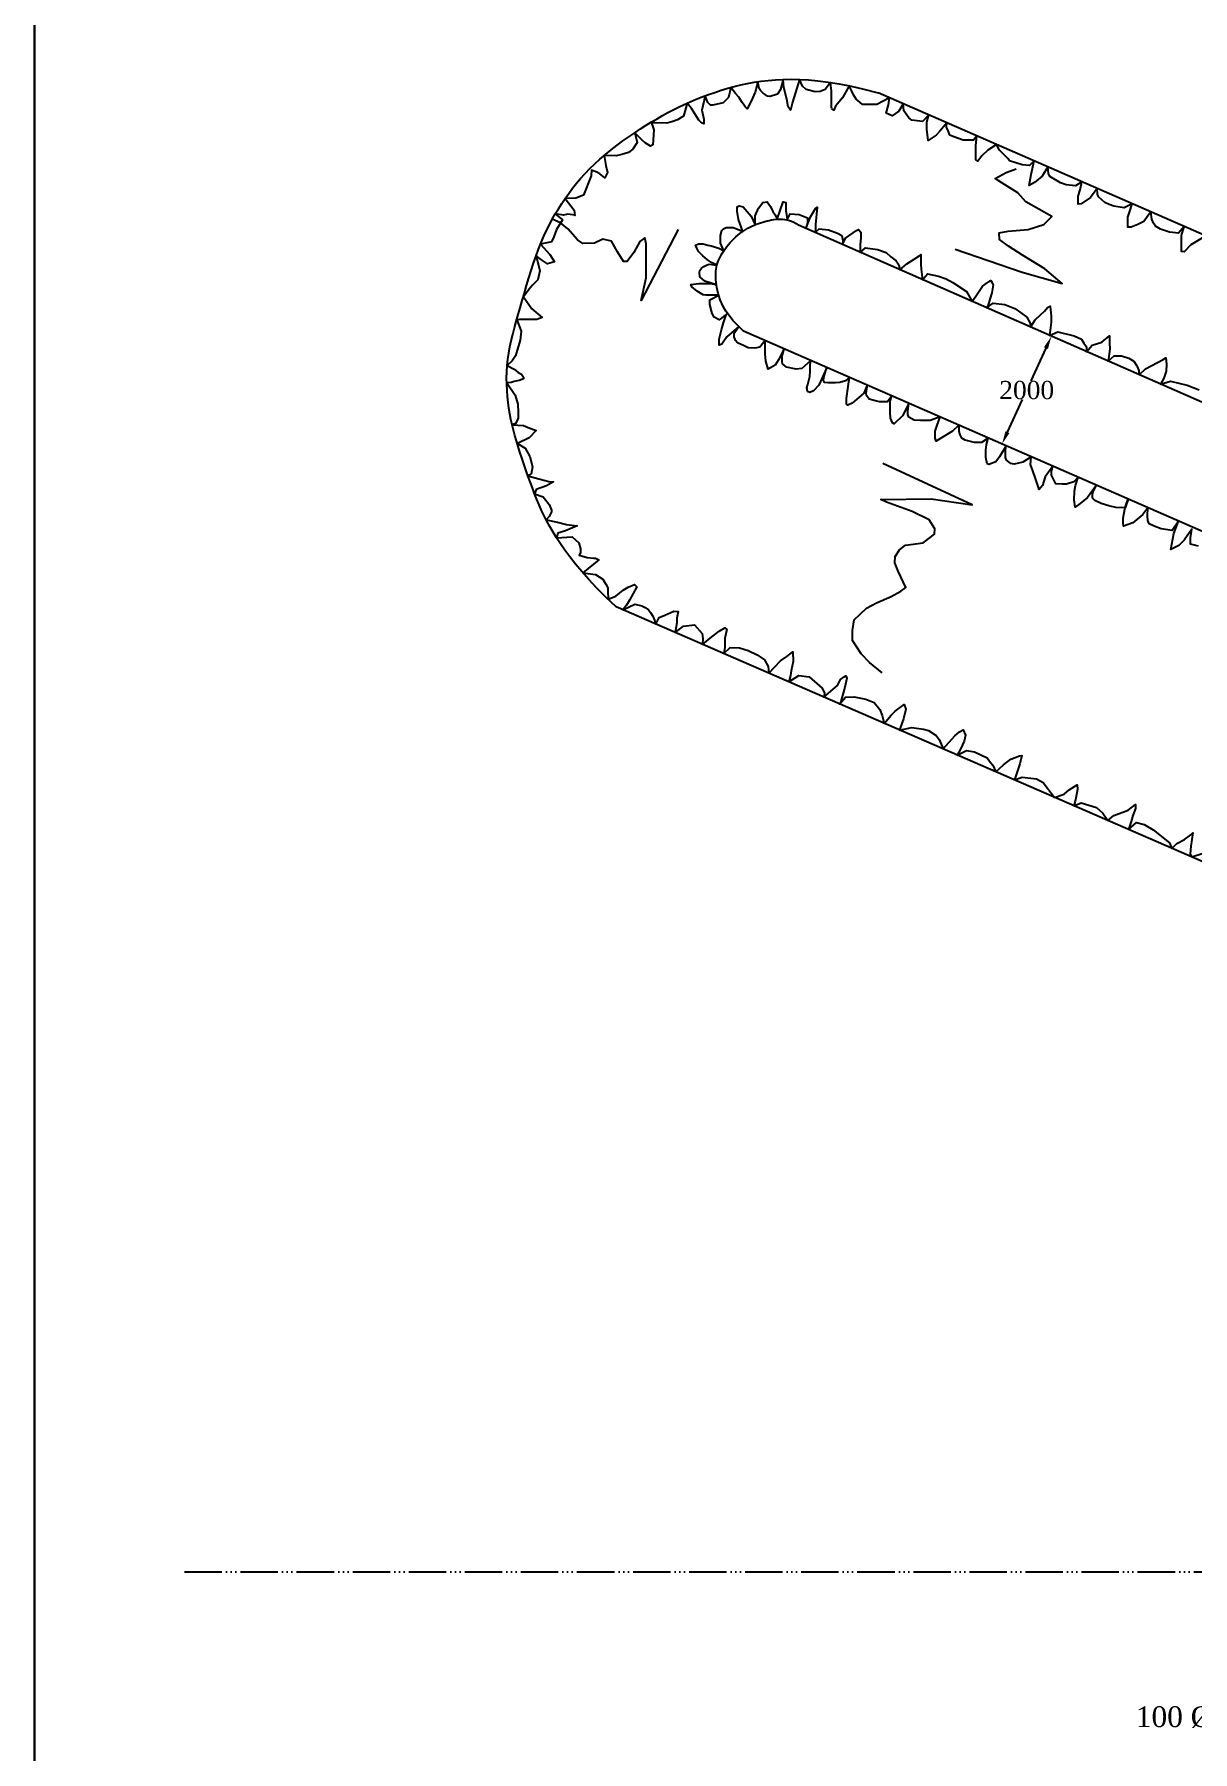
# Model space of a CAD drawing. Header units: millimetres. Extents: x 7935 to 194228, y 6997 to 116944.
# Drawn here: x 7935 to 30254, y 39617 to 72707 of the extents above; entities that cross this region are included whole.
import ezdxf

# ---------------------------------------------------------------- set-up
doc = ezdxf.new("R2010")
doc.units = ezdxf.units.MM
doc.header["$MEASUREMENT"] = 0
doc.linetypes.add('ACAD_ISO06W100', pattern=[36, 24, -3, 0, -3, 0, -3, 0, -3])
for name, color, linetype in [('DIM', 5, 'Continuous'), ('DWG.LINE', 10, 'Continuous'), ('HATCH', 2, 'Continuous'), ('TEXT', 7, 'Continuous')]:
    doc.layers.add(name, color=color, linetype=linetype)
doc.layers.add('DO LINE', color=3, linetype='Continuous', plot=False)
doc.layers.add('TITLE', color=7, linetype='Continuous', lineweight=30)
doc.styles.get("Standard").update_dxf_attribs({"font": 'TIMES.TTF', "height": 350})
doc.dimstyles.get("Standard").update_dxf_attribs({"dimtxt": 350, "dimasz": 250, "dimexe": 0.18, "dimexo": 0.0625, "dimgap": 0.09, "dimtad": 0, "dimtih": 1, "dimtoh": 1, "dimdec": 0, "dimzin": 0, "dimdsep": 46, "dimtxsty": 'Standard', "dimcen": 300, "dimclrd": 5, "dimclre": 5, "dimclrt": 4, "dimadec": 0, "dimazin": 0, "dimtfac": 1, "dimtdec": 0, "dimtofl": 0, "dimtmove": 0, "dimatfit": 3, "dimfxl": 5, "dimfxlon": 1, "dimtolj": 1, "dimtzin": 0, "dimarcsym": 0})

# ---------------------------------------------------------------- blocks, each defined once
blk = doc.blocks.new('*D38')
at = {"layer": 'Defpoints', "color": 0, "ltscale": 0.2}
for p in [(27496, 66905), (27532, 66889), (26545, 64829)]:
    blk.add_point(p, dxfattribs=at)
at = {"layer": 'DIM', "color": 5, "lineweight": -2, "ltscale": 0.2}
for p, q in [((27527, 66891), (27532, 66889)), ((27428, 66662), (27138, 66029)), ((26685, 65040), (26975, 65673)), ((26577, 64815), (26581, 64813))]:
    blk.add_line(p, q, dxfattribs=at)
at = {"layer": 'DIM', "color": 5, "ltscale": 0.2}
for points in [[(27390, 66679), (27466, 66644), (27532, 66889)], [(26647, 65057), (26723, 65023), (26581, 64813)]]:
    blk.add_solid(points, dxfattribs=at)
at = {"layer": 'DIM', "color": 4, "ltscale": 0.2, "insert": (27057, 65851), "char_height": 350, "attachment_point": 5}
blk.add_mtext('\\A1;2000', dxfattribs=at)

msp = doc.modelspace()

# ---------------------------------------------------------------- linework, layer by layer
at = {"layer": 'DO LINE', "linetype": 'ACAD_ISO06W100', "ltscale": 30}
msp.add_lwpolyline([(10829.3, 43082.6), (149818.5, 43082.6)], dxfattribs=at)
at = {"layer": 'DWG.LINE', "ltscale": 0.2}
for points in [[(19143.9, 61675.7), (18949.3, 61861.7), (18775.7, 62036.5), (18621.2, 62200.9), (18484.1, 62355.5), (18362.7, 62501), (18255.2, 62638.1), (18159.8, 62767.4), (18074.8, 62889.7), (17998.6, 63005.6), (17929.9, 63116.4), (17867.8, 63223.4), (17811.2, 63327.8), (17759.1, 63430.9), (17710.5, 63534), (17664.3, 63638.3), (17619.5, 63745.2), (17575.3, 63855.6), (17531.7, 63968.9), (17488.9, 64084.2), (17447, 64200.6), (17406.2, 64317.1), (17366.8, 64433), (17329, 64547.2), (17292.8, 64658.9), (17258.6, 64767.5), (17226.3, 64873.5), (17196.2, 64977.7), (17168.3, 65081.1), (17142.6, 65184.4), (17119.4, 65288.6), (17098.6, 65394.4), (17080.5, 65502.8), (17065, 65614.4), (17052.5, 65728.8), (17043.4, 65845.6), (17037.8, 65964.1), (17036.2, 66083.9), (17038.8, 66204.4), (17046, 66325), (17058, 66445.3), (17075, 66564.8), (17096.7, 66684.3), (17122.6, 66804.3), (17152.2, 66925.7), (17184.9, 67049.2), (17220.2, 67175.6), (17257.7, 67305.6), (17296.9, 67440.1), (17337.3, 67579.3), (17378.8, 67722.2), (17421.5, 67867.1), (17465.3, 68012.7), (17510.3, 68157.3), (17556.4, 68299.3), (17603.7, 68437.4), (17652.1, 68570), (17701.8, 68695.8), (17752.7, 68815.4), (17805.2, 68929.5), (17859.4, 69039), (17915.5, 69144.7), (17973.7, 69247.4), (18034.3, 69347.9), (18097.3, 69446.9), (18163, 69545.3), (18231.8, 69643), (18304.1, 69740.1), (18380.3, 69836.4), (18460.9, 69931.9), (18546.2, 70026.5), (18636.6, 70120.2), (18732.5, 70212.9), (18834.2, 70304.5), (18940.6, 70394.7), (19050.8, 70483.1), (19163.4, 70569.3), (19277.3, 70652.9), (19391.4, 70733.5), (19504.6, 70810.8), (19615.6, 70884.3), (19723.7, 70953.9), (19829.4, 71019.7), (19933.4, 71082.1), (20036.7, 71141.5), (20140.1, 71198.3), (20244.4, 71252.9), (20350.5, 71305.5), (20459.2, 71356.6), (20571.1, 71406.5), (20686.1, 71454.9), (20803.8, 71501.7), (20923.9, 71546.5), (21046, 71589.2), (21169.8, 71629.3), (21294.9, 71666.8), (21420.9, 71701.3), (21547.6, 71732.5), (21675.8, 71760.2), (21806.2, 71784.3), (21939.6, 71804.4), (22076.9, 71820.3), (22218.9, 71831.9), (22366.5, 71838.9), (22520.4, 71841), (22681.7, 71837.9), (22852.3, 71828.6), (23034.5, 71812), (23230.3, 71787.1), (23442, 71752.7), (23671.6, 71707.6), (23921.5, 71650.8), (24193.6, 71581.3)], [(42773.4, 63464.8), (24193.6, 71581.3)], [(21602.1, 66987.7), (21489, 67095.6), (21396.2, 67194.9), (21321.3, 67286.4), (21261.8, 67370.9), (21215.5, 67449.1), (21179.8, 67521.8), (21152.4, 67589.8), (21130.9, 67653.8), (21113.3, 67714.6), (21098.9, 67772.3), (21087.4, 67827.3), (21078.7, 67879.5), (21072.4, 67929.2), (21068.4, 67976.6), (21066.2, 68021.7), (21065.8, 68064.8), (21066.8, 68106.1), (21069.5, 68145.9), (21073.9, 68184.6), (21080.4, 68222.5), (21089, 68260.1), (21099.9, 68297.6), (21113.4, 68335.6), (21129.6, 68374.2), (21148.7, 68413.9), (21170.5, 68454.4), (21194.8, 68495.4), (21221.3, 68536.5), (21249.8, 68577.5), (21280.1, 68618), (21312, 68657.8), (21345.2, 68696.4), (21379.6, 68733.6), (21415, 68769.4), (21451.3, 68803.6), (21488.4, 68836.1), (21526.2, 68867), (21564.7, 68896), (21603.6, 68923.2), (21643, 68948.4), (21682.6, 68971.6), (21722.6, 68993), (21762.9, 69012.6), (21803.5, 69030.6), (21844.5, 69047.2), (21885.8, 69062.4), (21927.5, 69076.5), (21969.5, 69089.5), (22011.9, 69101.6), (22054.6, 69112.6), (22097.5, 69122.4), (22140.6, 69130.8), (22183.8, 69137.6), (22227, 69142.7), (22270.1, 69145.8), (22313.2, 69146.9), (22356, 69145.7), (22398.8, 69141.7), (22441.6, 69134.3), (22484.4, 69123), (22527.3, 69107.3), (22570.5, 69086.4), (22614, 69060), (22657.8, 69027.5)], [(44818.4, 59307.7), (22657.8, 69027.5)], [(42440.5, 51552.1), (44818.4, 56850.3), (21602.1, 66987.7)], [(48399, 48962.8), (19143.9, 61675.7)]]:
    msp.add_lwpolyline(points, dxfattribs=at)
at = {"layer": 'HATCH', "ltscale": 0.2}
for points in [[(30510.6, 68821.7), (30220, 68649.1), (30089.9, 68519.2), (30041.8, 68522), (30041.8, 68705.6), (30041.8, 68829.9), (30090.1, 69005.4), (29981, 68876.6), (29808.5, 68896.4), (29633.1, 68952.9), (29539.8, 69009.4), (29497.4, 69071.5), (29466.3, 69145), (29450.5, 69284.8), (29316.4, 69099.8), (29200.5, 69043.3), (29067.6, 68989.6), (29008.2, 68989.6), (29008.2, 68989.6), (29002.6, 69187.3), (29036.5, 69283.4), (29086.5, 69443.9), (28933.9, 69363.5), (28738.8, 69397.4), (28645.5, 69431.3), (28563.5, 69465.2), (28447.5, 69572.5), (28419.3, 69623.4), (28415.3, 69737.1), (28289.2, 69561.2), (28108.2, 69442.6), (28048.8, 69434.1), (28048.8, 69589.5), (28085.6, 69713.7), (28121.3, 69865.5), (27994.5, 69785.1), (27819.2, 69804.9), (27706.1, 69847.2), (27502.5, 69965.9), (27474.2, 70028), (27463.6, 70152.8), (27352.6, 69977.2), (27205.6, 69852.9), (27103.8, 69793.6), (27103.8, 69793.6), (27140.5, 70005.4), (27198.4, 70268.7), (27109, 70178.5), (26967.6, 70189.8), (26727.2, 70271.7), (26699, 70305.6), (26535, 70472.2), (26475.4, 70584.5), (26305.9, 70477.9), (26192.8, 70364.9), (26116.4, 70263.2), (26074, 70285.8), (26074, 70396), (26079.7, 70562.6), (26094.3, 70751), (26030.4, 70668.2), (25829.7, 70671), (25651.5, 70730.3), (25575.2, 70764.2), (25541.2, 70848.9), (25510.1, 70916.7), (25517, 71003.1), (25380.1, 70840.5), (25312.2, 70761.4), (25156.7, 70662.5), (25134, 70880), (25134, 71015.6), (25172.4, 71153.7), (25045.9, 71030.1), (24842.3, 71052.7), (24782.9, 71097.9), (24689.6, 71230.6), (24676.1, 71370.5), (24590.6, 71225), (24463.4, 71137.4), (24347.4, 71185.4), (24392.7, 71346.4), (24416.2, 71484), (24166.5, 71354.9), (24064.7, 71354.9), (23892.2, 71357.7), (23838.5, 71397.3), (23773.4, 71456.6), (23719.7, 71541.3), (23685.8, 71611.9), (23637.9, 71714.2), (23510.4, 71484.8), (23371.9, 71321), (23340.8, 71244.8), (23340.8, 71244.8), (23301.2, 71270.2), (23295.5, 71301.2), (23295.5, 71371.9), (23295.5, 71611.9), (23274.5, 71779.9), (23175.9, 71645.8), (23076.9, 71606.3), (22980.8, 71597.8), (22805.4, 71645.8), (22737.6, 71710.8), (22681.7, 71837.9), (22599, 71583.7), (22542.5, 71400.1), (22502.9, 71247.6), (22463.3, 71312.5), (22437.8, 71456.6), (22378.5, 71685.4), (22366.5, 71838.9), (22310.6, 71645.8), (22254, 71552.6), (22115.5, 71507.4), (22064.6, 71518.7), (22019.3, 71547), (21976.9, 71575.2), (21926, 71623.2), (21903.4, 71665.6), (21872.9, 71794.3), (21823.3, 71591.7), (21749.8, 71416.6), (21673.4, 71269.7), (21639.5, 71303.6), (21574.4, 71396.8), (21512.2, 71495.7), (21447.2, 71569.1), (21357.9, 71684), (21311.5, 71492.9), (21206.8, 71385.5), (21008.9, 71340.3), (20966.5, 71340.3), (20909.9, 71394), (20863.9, 71524.1), (20799.6, 71244.3), (20833.6, 71072), (20833.6, 70984.5), (20791.2, 71001.4), (20737.4, 71052.2), (20596.1, 71281), (20515.1, 71381.5), (20444.7, 71133.2), (20328.7, 71059.8), (20218.5, 71023), (20125.1, 70997.6), (19898.9, 71003.3), (19829.4, 71003.3), (19870.6, 70864.9), (19853.7, 70579.6), (19808.4, 70551.4), (19706.6, 70616.3), (19644.4, 70667.2), (19504.6, 70810.8), (19551.1, 70622), (19466.3, 70494.9), (19387.1, 70432.7), (19257, 70390.4), (19146.8, 70367.8), (18913.1, 70371.4), (18948.4, 70182.5), (18979.5, 70044.1), (18928.6, 69942.4), (18829.6, 70018.7), (18773.1, 70052.6), (18668.5, 70089.3), (18665.6, 69979.1), (18515.8, 69609.1), (18365.9, 69552.6), (18163, 69545.3), (18337.6, 69316.5), (18351.7, 69214.8), (18350.8, 69221.8), (18213.2, 69240.2), (18128.3, 69220.5), (17973.7, 69247.4), (18114.2, 69135.7), (17995.4, 68943.7), (17947.4, 68802.4), (17899.3, 68712), (17689.7, 68665.3), (17865.1, 68462.2), (17955.6, 68320.9), (17822.7, 68287), (17763.3, 68320.9), (17706.8, 68360.5), (17603.7, 68437.4), (17678.2, 68147.4), (17638.6, 67978), (17531.2, 67873.5), (17468.9, 67794.4), (17358, 67650.7), (17522.7, 67415.9), (17723.4, 67252.1), (17616, 67215.4), (17477.4, 67215.4), (17347.4, 67215.4), (17282.3, 67215.4), (17229.4, 67207.5), (17313.4, 66987.9), (17296.4, 66815.6), (17208.8, 66510.6), (17140.9, 66417.4), (17046, 66325), (17183.3, 66257.7), (17256.9, 66189.9), (17324.7, 66158.8), (17361.5, 66102.4), (17361.5, 66071.3), (17279.5, 66037.4), (17180.5, 66017.6), (17121.1, 66000.7), (17037.4, 65994.7), (17200.3, 65753.4), (17248.4, 65581.1), (17259.7, 65423), (17259.7, 65307.2), (17206, 65205.5), (17142.6, 65184.4), (17361.5, 65171.6), (17452, 65132), (17607.5, 65072.7), (17471.8, 64934.3), (17242.4, 64820.5), (17392.8, 64734.9), (17483.3, 64571.1), (17534.2, 64373.4), (17508.8, 64235), (17447, 64200.6), (17658.6, 64144.6), (17850.9, 64090.9), (17941.4, 64082.5), (17802.9, 64009), (17604.9, 63938.4), (17575.3, 63855.6), (17738.2, 63792.8), (17857, 63648.7), (17899.4, 63541.4), (17899.4, 63504.7), (17854.2, 63417.1), (17797.4, 63355), (18015.4, 63304.2), (18190.7, 63261.8), (18394.3, 63233.5), (18170.9, 63140.3), (18021, 63092.3), (17998.6, 63005.6), (18301.2, 63023), (18425.6, 62907.2), (18456.7, 62794.2), (18456.7, 62718), (18434.1, 62669.9), (18586.8, 62624.7), (18708.4, 62616.3), (18748, 62610.6), (18810.2, 62582.4), (18504.1, 62333), (18751, 62296), (18889.6, 62208.4), (18946.1, 62115.2), (18985.7, 62041.8), (18988.6, 61979.6), (18991.5, 61821.4), (19141.3, 61880.8), (19282.6, 61993.8), (19376, 62053.1), (19497.5, 62106.7), (19545.6, 62061.6), (19401.4, 61807.4), (19344.8, 61708.5), (19275.2, 61618.7), (19503.5, 61730.3), (19642, 61696.4), (19704.3, 61662.5), (19769.3, 61617.3), (19808.9, 61569.3), (19854.1, 61493.1), (19882.4, 61419.6), (19908, 61343.7), (19972.9, 61467.6), (20083.2, 61512.8), (20258.5, 61594.7), (20258.5, 61594.7), (20340.5, 61583.4), (20317.9, 61459.2), (20317.9, 61366), (20279.9, 61182.1), (20440.6, 61305.7), (20655.5, 61328.3), (20805.4, 61164.5), (20813.9, 61065.6), (20809.8, 60951.8), (20955.3, 61071.3), (21133.4, 61209.7), (21238, 61271.8), (21280.4, 61240.8), (21238, 61074.1), (21238, 60969.6), (21238, 60901.8), (21220.4, 60773.4), (21339.8, 60893.3), (21520.8, 60887.7), (21687.6, 60831.2), (21865.8, 60749.3), (22001.5, 60656.1), (22072.2, 60529), (22088.3, 60396.2), (22310.8, 60635.1), (22435.3, 60719.8), (22551.2, 60807.4), (22556.8, 60623.8), (22520.1, 60445.8), (22503.1, 60349.8), (22474.7, 60228.3), (22664.3, 60349.8), (22867.9, 60330), (23116.7, 60106.9), (23159.2, 60013.7), (23150.6, 59934.6), (23412.3, 60159.3), (23471.7, 60275.1), (23536.7, 60328.8), (23570.7, 60348.5), (23593.3, 60300.5), (23550.9, 60131), (23505.6, 59970.1), (23477.3, 59851.4), (23452.3, 59803.5), (23565, 59936.2), (23729, 59944.6), (23958.1, 59896.6), (24116.4, 59831.7), (24229.5, 59696.1), (24271.9, 59583.1), (24312.1, 59429.9), (24445.3, 59588), (24521.6, 59667.1), (24697, 59794.2), (24725.2, 59701), (24682.8, 59520.3), (24626.3, 59356.4), (24608.6, 59301), (24841.2, 59350.8), (25070.2, 59319.7), (25166.4, 59291.5), (25313.4, 59195.4), (25370, 59116.4), (25446.2, 58937), (25673.4, 59191.8), (25763.9, 59268.1), (25834.6, 59304.8), (25877, 59200.3), (25854.4, 59090.1), (25820.5, 59016.7), (25780.9, 58934.8), (25715.8, 58819.9), (25894, 58906.5), (26052.3, 58883.9), (26292.7, 58768.1), (26360.6, 58674.9), (26405.8, 58624.1), (26463.2, 58495.1), (26609.5, 58631.7), (26750.9, 58739), (26920.6, 58806.8), (26960.2, 58809.7), (26926.2, 58648.7), (26821.7, 58339.3), (26968.6, 58391.6), (27248.6, 58360.6), (27375.8, 58292.8), (27457.8, 58179.8), (27595, 58003.3), (27775.6, 58068.7), (27874.6, 58150.6), (28027.3, 58246.6), (28035.7, 58164.7), (28004.6, 57986.8), (27993.3, 57930.3), (27965.2, 57842.4), (28109.3, 57899.2), (28403.3, 57811.6), (28522.1, 57701.5), (28622.4, 57556.8), (28734.6, 57655.3), (29008.8, 57757), (29150.2, 57864.3), (29150.2, 57790.9), (29102.2, 57652.5), (29071.1, 57542.3), (29015.9, 57385.8), (29172.9, 57519.7), (29322.7, 57480.2), (29492.4, 57375.7), (29806.3, 57127.1), (29852.3, 57022.3), (29951.1, 57118.3), (30098.1, 57191.8), (30219.7, 57282.1), (30259.3, 57318.9), (30219.7, 57064.7), (30208.4, 56915), (30208.4, 56915), (30232.4, 56857.2), (30462.9, 56929.1)], [(25676.4, 68568.6), (26969.7, 68124.9), (27739.8, 67907.9), (27404.1, 68189), (26974.7, 68455.2), (26708.1, 68622.9), (26530.4, 68756), (26525.5, 68884.2), (26698.2, 68913.8), (27083.3, 68948.3), (27389.3, 69042), (27542.4, 69199.8), (27038.9, 69480.8), (26886, 69651.5), (26575, 69843.8), (26446.7, 69927.6), (26663.9, 70046), (26851.5, 70115)], [(30367.3, 62844.5), (30216, 62883.3), (30211.9, 62926.2), (30209.9, 63007.8), (30240.5, 63175.3), (30093.3, 62958.8), (29991.1, 62858.8), (29835.8, 62781.2), (29888.9, 63091.6), (29984.3, 63327.6), (29859.7, 63147.1), (29649.2, 63179.8), (29510.2, 63230.8), (29418.2, 63273.7), (29393.7, 63341.1), (29383.4, 63430.9), (29391.6, 63586.4), (29295, 63451.8), (29104.9, 63294.6), (28925, 63231.3), (28914.7, 63292.6), (28914.7, 63384.4), (28947.4, 63560), (28967.9, 63635.6), (29011.9, 63752.2), (28953, 63580.4), (28771.3, 63591.1), (28636.3, 63619.7), (28489.2, 63666.6), (28370.6, 63723.8), (28321.5, 63770.8), (28323.6, 63846.3), (28335.8, 63889.2), (28404.8, 64017.3), (28225.4, 63785.1), (28086.4, 63666.6), (27990.4, 63597.2), (27990.4, 63597.2), (27969.9, 63738.1), (27978.1, 63901.5), (27998.5, 64015.8), (28047.2, 64173.4), (27964.8, 64082.6), (27825.8, 64041.8), (27739.9, 64037.7), (27619.3, 64045.8), (27533.4, 64211.2), (27535.5, 64286.8), (27557.3, 64387.3), (27410.8, 64182.7), (27359.7, 64016.9), (27294.2, 63935.2), (27228.8, 64145.6), (27175.7, 64298.7), (27132.7, 64421.2), (27140.9, 64569.2), (26984.9, 64462.7), (26813.2, 64428), (26749.9, 64440.2), (26666, 64499.5), (26645.6, 64554.6), (26645.6, 64617.9), (26645.6, 64695.5), (26663.7, 64777.5), (26533.2, 64566.8), (26459.6, 64472.9), (26326.7, 64417.8), (26291.9, 64432.1), (26271.5, 64554.6), (26271.5, 64697.5), (26281.7, 64801.7), (26317.3, 64928.8), (26184.8, 64841.3), (26052, 64845.4), (25874.1, 64886.2), (25804.6, 64927), (25773.9, 64990.3), (25757.6, 65055.7), (25757.6, 65131.2), (25746.2, 65178.2), (25624.7, 65059.8), (25412.1, 64929.1), (25311.9, 64869.9), (25291.5, 64922.9), (25291.5, 65059.8), (25330.3, 65176.1), (25386.7, 65335.1), (25198.6, 65268.9), (25010.5, 65264.8), (24885.8, 65272.9), (24783.6, 65328.1), (24767.3, 65381.2), (24767.3, 65444.5), (24787, 65597), (24663, 65356.7), (24505.6, 65203.5), (24472.9, 65219.9), (24432, 65309.7), (24427.9, 65417.9), (24427.9, 65515.9), (24427.9, 65636.4), (24456.7, 65741.2), (24374.8, 65625), (24221.5, 65625), (24119.3, 65651.6), (24023.2, 65680.2), (23972.1, 65747.5), (23963.9, 65788.4), (23982.3, 65917), (23980.5, 65949.1), (23918.4, 65794.2), (23695.6, 65598.2), (23607.7, 65561.4), (23585.2, 65577.8), (23585.2, 65692.1), (23613.8, 65918.8), (23641.8, 66097), (23566.7, 66029.5), (23454.3, 65998.9), (23374.6, 65994.8), (23307.1, 65990.7), (23225.3, 65990.7), (23157.9, 65998.9), (23143.6, 66039.7), (23145.6, 66086.7), (23161.9, 66143.8), (23203.8, 66288.3), (23051.6, 65947.8), (22951.4, 65839.6), (22875.8, 65806.9), (22832.8, 65825.3), (22818.5, 65892.7), (22836.9, 65962.1), (22879.8, 66115.3), (22883.9, 66215.3), (22883.9, 66335.8), (22899, 66421.4), (22723.6, 66271.2), (22617.3, 66254.8), (22429.2, 66295.7), (22353.6, 66359), (22343.3, 66403.9), (22343.3, 66471.3), (22343.3, 66510.1), (22365.8, 66569.3), (22385.2, 66645.7), (22275.9, 66434.5), (22208.4, 66330.4), (22077.6, 66254.8), (22077.6, 66254.8), (22028.5, 66408), (22016.3, 66552.9), (22016.3, 66646.9), (22018.4, 66805.9), (21917.5, 66678.6), (21817.3, 66660.2), (21688.5, 66668.4), (21610.8, 66707.2), (21482, 66764.4), (21443.2, 66807.3), (21418.7, 66878.7), (21420.7, 66946.1), (21508.2, 67077.3), (21279.7, 66880.8), (21181.5, 66739.9), (21128.4, 66717.4), (21128.4, 66831.8), (21173.4, 67015.5), (21216.3, 67146.2), (21267.4, 67303.4), (21291.5, 67328.6), (21130.4, 67204.4), (21032.3, 67257.5), (20997.5, 67329), (20948.5, 67498.5), (20952.6, 67590.4), (21123.1, 67680.8), (20880.9, 67680.8), (20819.6, 67689.4), (20709.2, 67760.9), (20602.9, 67844.6), (20586.5, 67887.5), (20741.9, 67903.8), (20878.8, 67903.8), (20972.9, 67903.8), (21078.7, 67879.5), (20856.3, 67953.2), (20756.2, 68032.8), (20752.1, 68116.5), (20756.2, 68159.4), (20792.9, 68204.3), (20833.8, 68235), (20901.3, 68263.6), (20938.1, 68275.8), (21089, 68260.1), (20983.1, 68309.1), (20907.5, 68360.1), (20813.4, 68441.8), (20735.8, 68525.5), (20703.1, 68588.8), (20672.4, 68646), (20733.7, 68668.4), (20821.6, 68668.4), (20909.5, 68643.9), (20974.9, 68633.7), (21126.2, 68588.8), (21221.3, 68536.5), (21155.2, 68685.3), (21155.2, 68828.2), (21183.8, 68926.2), (21212.5, 68960.9), (21267.7, 68985.4), (21341.3, 68987.5), (21400.5, 68987.5), (21517.1, 68942.5), (21584.1, 68909.6), (21501, 69139.2), (21478.5, 69298.5), (21478.5, 69386.3), (21519.4, 69402.6), (21591, 69386.3), (21748.4, 69206.6), (21824, 69038.9), (21824.4, 69207), (21887.8, 69358.1), (21969.5, 69466.3), (22057.4, 69478.6), (22118.8, 69388.7), (22163.8, 69294.8), (22208.7, 69227.4), (22248.5, 69144.3), (22306.8, 69313.2), (22362, 69482.7), (22413.2, 69464.3), (22417.2, 69305), (22425.4, 69243.8), (22441.6, 69134.3), (22497.5, 69247.3), (22671.3, 69235), (22834.8, 69169.7), (22834.8, 69073.7), (22800.7, 68964.8), (22892.1, 69190.1), (22988.1, 69353.5), (23018.8, 69380), (22986.1, 69045.1), (22986.1, 68957.3), (22977.6, 68887.2), (23056.1, 68962.6), (23236, 68938), (23411.8, 68874.7), (23495.6, 68827.8), (23512, 68731.8), (23506.2, 68655.4), (23565.2, 68776.7), (23777.8, 68927.8), (23818.6, 68948.3), (23818.6, 68948.3), (23859.5, 68893.1), (23859.5, 68780.8), (23849.3, 68658.3), (23849.3, 68558.2), (23845.8, 68506.5), (23950.1, 68592.5), (24179, 68563.9), (24348.7, 68500.6), (24438.7, 68418.9), (24542.9, 68345.4), (24594, 68265.8), (24614.1, 68169.5), (24750, 68285.2), (24887, 68377.1), (24995.3, 68448.6), (25017.8, 68464.9), (25019.9, 68273), (25026, 68185.1), (25049.5, 67978.5), (25144.6, 68089.2), (25359.2, 68046.3), (25502.3, 67993.2), (25633.1, 67923.8), (25896.9, 67750.2), (26004.7, 67559.5), (26112.5, 67717.1), (26206.5, 67855.9), (26294.4, 67919.2), (26333.3, 67943.7), (26366, 67966.2), (26413, 67878.4), (26382.3, 67725.2), (26353.7, 67625.2), (26306.7, 67467.9), (26282, 67437.9), (26410.9, 67528.5), (26633.8, 67504), (26830, 67426.4), (26936.3, 67348.9), (27056.9, 67254.9), (27126.4, 67142.6), (27130.7, 67065.7), (27220.5, 67205.9), (27324.7, 67301.9), (27398.3, 67371.3), (27457.6, 67444.8), (27510.8, 67467.3), (27510.8, 67467.3), (27525.1, 67277.4), (27525.1, 67163), (27495.9, 66905.5), (27656.8, 66975.9), (27969.5, 66900.4), (28110.6, 66831), (28157.6, 66755.4), (28210.7, 66686), (28211, 66591.8), (28315, 66718.6), (28503.1, 66777.9), (28654.4, 66896.3), (28654.4, 66765.6), (28660.5, 66643.1), (28628.2, 66408.9), (28739.3, 66513.9), (28886.5, 66513.9), (29025.5, 66464.9), (29123.6, 66407.7), (29180.8, 66319.9), (29217.6, 66228), (29222.4, 66148.2), (29344.4, 66258.7), (29687.8, 66444.5), (29738.9, 66471), (29751.2, 66348.5), (29743, 66213.7), (29698, 66083.1), (29635.6, 65967), (29829.4, 66023.4), (30148.3, 65947.8), (30379.3, 65860)], [(20340.9, 68944.1), (19628.3, 67576.8), (19724, 68017.1), (19724, 68333.6), (19724, 68667.5), (19699.6, 68789.2), (19602.1, 68712.7), (19483.8, 68504), (19358.4, 68330.1), (19288.8, 68330.1), (19288.8, 68330.1), (19173.9, 68514.4), (19055.5, 68723.1), (18891.9, 68757.9), (18725.8, 68682.9), (18506.4, 68676), (18402, 68749), (18217.4, 68957.7), (18075.2, 69072.6), (17915.5, 69144.7)], [(24272.1, 60405.6), (24029.7, 60602.9), (23868.1, 60773.3), (23697.5, 61024.4), (23697.5, 61221.7), (23733.4, 61428), (23966.9, 61652.2), (24164.4, 61750.8), (24442.7, 61876.4), (24631.3, 61975), (24730.1, 62046.8), (24730.1, 62046.8), (24577.4, 62360.7), (24514.6, 62522.1), (24523.5, 62647.6), (24604.4, 62773.2), (24721.1, 62862.9), (24721.1, 62862.9), (25062.6, 62912.2), (25278.1, 63073.7), (25287.1, 63181.3), (25179.3, 63351.7), (24847.1, 63513.1), (24353.3, 63692.5), (24245.6, 63746.3), (25215.3, 63755.3), (26005.4, 63638.7), (24281.5, 64436.9)]]:
    msp.add_lwpolyline(points, dxfattribs=at)
at = {"layer": 'TITLE', "ltscale": 0.2}
msp.add_lwpolyline([(7935.4, 116944), (193910.6, 116944), (193910.6, 6996.8), (7935.4, 6996.8)], close=True, dxfattribs=at)

# ---------------------------------------------------------------- texts
at = {"layer": 'TEXT', "ltscale": 0.2}
msp.add_text('100 %%C  PRESSURE RELIEF HOLES', height=400, dxfattribs=at).set_placement((29159.6, 40090.5))

# ---------------------------------------------------------------- dimensions: what is measured, and where the dimension line sits
at = {"layer": 'DIM', "ltscale": 0.2}
dim = msp.add_aligned_dim(p1=(26545.2, 64829.3), p2=(27495.9, 66905.5), distance=-39.6, text='2000', dimstyle='Standard', dxfattribs=at)
dim.commit()
dim.dimension.update_dxf_attribs({"geometry": '*D38', "text_midpoint": (27056.6, 65850.9)})

doc.saveas('drawing.dxf')
